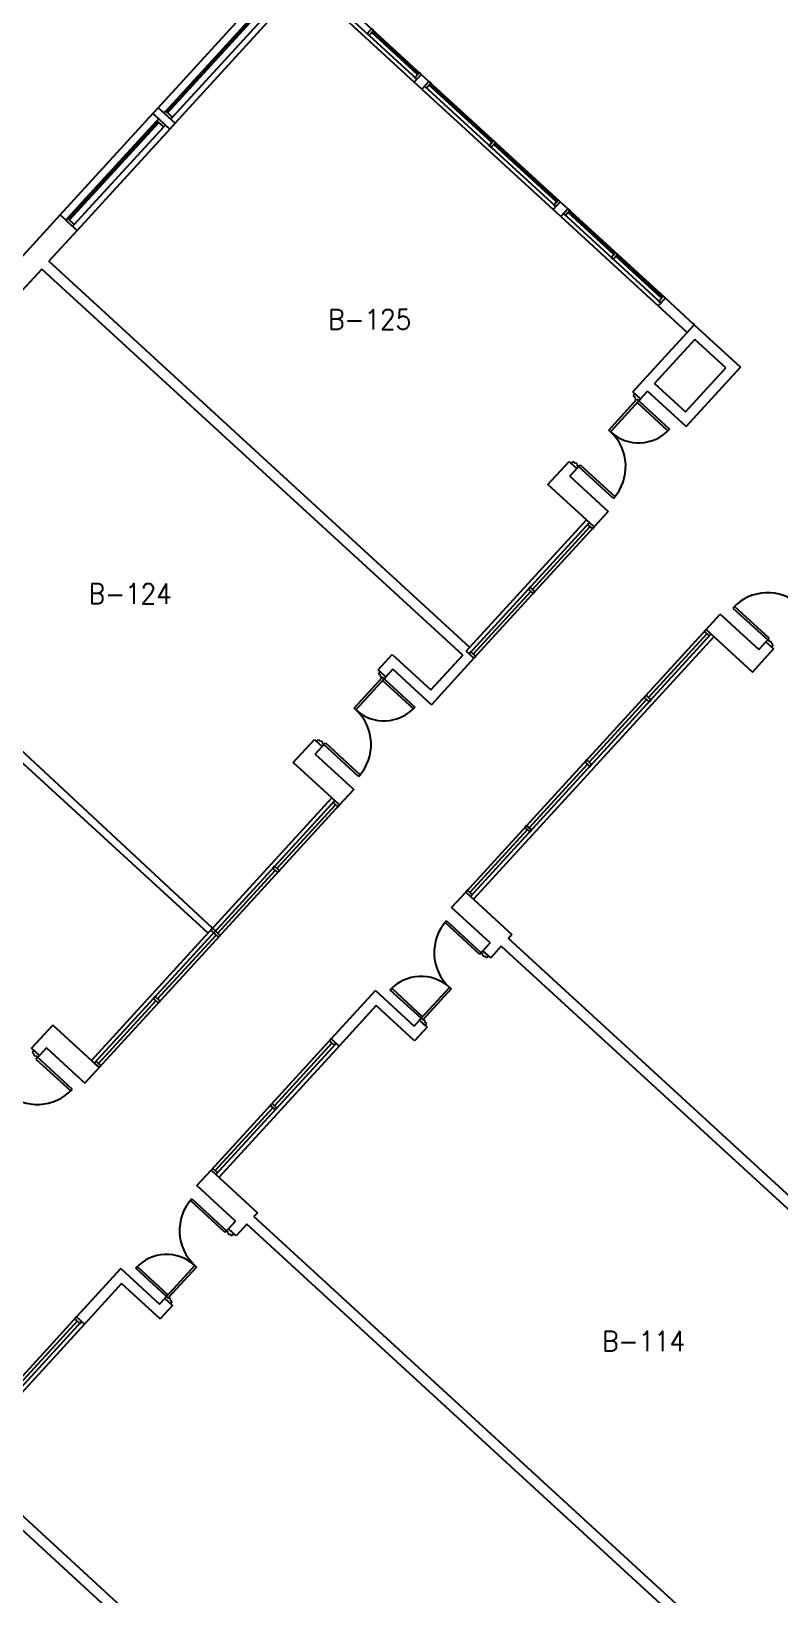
# Model space of a CAD drawing. Header units: inches. Extents: x -2 to 15026, y -1056 to 7065.
# Drawn here: x 3191 to 3763, y 2453 to 3647 of the extents above; entities that cross this region are included whole.
import ezdxf
from ezdxf.enums import TextEntityAlignment as Align

# ---------------------------------------------------------------- set-up
doc = ezdxf.new("R2010")
doc.units = ezdxf.units.IN
doc.header["$LTSCALE"] = 48
doc.header["$MEASUREMENT"] = 0
doc.layers.get('0').update_dxf_attribs({"linetype": 'CONTINUOUS'})
for name, color, linetype in [('A-DOOR', 5, 'CONTINUOUS'), ('A-GLAZ', 1, 'CONTINUOUS'), ('A-GLAZ-DETL', 5, 'CONTINUOUS'), ('A-WALL', 7, 'CONTINUOUS'), ('A-WALL-SILL', 3, 'CONTINUOUS'), ('SP-RMNO', 7, 'CONTINUOUS'), ('SP-ROOM', 7, 'CONTINUOUS')]:
    doc.layers.add(name, color=color, linetype=linetype)
doc.styles.add('ROMANS', font='ROMANS', dxfattribs={"width": 0.78})

# ---------------------------------------------------------------- blocks, each defined once
blk = doc.blocks.new('FMGRM1')
at = {"style": 'ROMANS', "width": 0.9}
for tag, p in [('DATA1', (0, -0.284)), ('DATA2', (0, -0.443)), ('DATA3', (0, -0.602)), ('DATA4', (0, -0.762)), ('DATA5', (0, -0.921))]:
    blk.add_attdef(tag, text='', height=0.117, dxfattribs=at).set_placement(p, align=Align.CENTER)
at = {"layer": 'SP-RMNO', "style": 'ROMANS', "width": 0.9}
blk.add_attdef('RMNUMB', text='', height=0.16, dxfattribs=at).set_placement((0, 0), align=Align.MIDDLE)

msp = doc.modelspace()

# ---------------------------------------------------------------- linework, layer by layer
at = {"layer": 'A-DOOR', "linetype": 'Continuous'}
for p, q in [((3652.4, 3369.8), (3651.1, 3368.3)), ((3651.1, 3368.3), (3652.5, 3367)), ((3656.7, 3365.9), (3652.4, 3369.8)), ((3632.4, 3342), (3654, 3365.6)), ((3655.3, 3364.4), (3633.7, 3340.8)), ((3652.5, 3367), (3652.1, 3366.5)), ((3652.1, 3366.5), (3653.5, 3365.3)), ((3653.5, 3365.3), (3653.9, 3365.7)), ((3653.9, 3365.7), (3655.3, 3364.4)), ((3654, 3365.6), (3655.3, 3364.4)), ((3654.1, 3363.1), (3655.3, 3364.4)), ((3677.7, 3341.5), (3654.1, 3363.1)), ((3655.3, 3364.4), (3656.7, 3365.9)), ((3655.3, 3364.4), (3678.9, 3342.8)), ((3633.7, 3340.8), (3632.4, 3342)), ((3678.9, 3342.8), (3677.7, 3341.5)), ((3603.8, 3316.7), (3605.1, 3318.2)), ((3608, 3312.8), (3603.8, 3316.7)), ((3605.1, 3318.2), (3606.6, 3316.9)), ((3606.6, 3316.9), (3607, 3317.3)), ((3607, 3317.3), (3608.4, 3316.1)), ((3608.4, 3316.1), (3607.9, 3315.6)), ((3607.9, 3315.6), (3609.4, 3314.3)), ((3609.4, 3314.3), (3608, 3312.8)), ((3609.4, 3314.3), (3610.5, 3315.6)), ((3635.9, 3290), (3609.4, 3314.3)), ((3610.5, 3315.6), (3637.1, 3291.3)), ((3637.1, 3291.3), (3635.9, 3290)), ((3728.5, 3207.5), (3727.3, 3206.2)), ((3727.3, 3206.2), (3753.9, 3181.9)), ((3755.1, 3183.2), (3728.5, 3207.5)), ((3753.9, 3181.9), (3752.5, 3180.4)), ((3752.5, 3180.4), (3756.8, 3176.5)), ((3753.9, 3181.9), (3755.1, 3183.2)), ((3755.3, 3180.6), (3753.9, 3181.9)), ((3755.7, 3181), (3755.3, 3180.6)), ((3757.1, 3179.8), (3755.7, 3181)), ((3756.7, 3179.3), (3757.1, 3179.8)), ((3758.1, 3178), (3756.7, 3179.3)), ((3756.8, 3176.5), (3758.1, 3178)), ((3437.8, 3129.7), (3459.4, 3153.3)), ((3457.8, 3157.4), (3456.5, 3156)), ((3456.5, 3156), (3457.9, 3154.7)), ((3457.9, 3154.7), (3457.5, 3154.2)), ((3457.5, 3154.2), (3458.9, 3152.9)), ((3462.1, 3153.6), (3457.8, 3157.4)), ((3458.9, 3152.9), (3459.3, 3153.4)), ((3459.3, 3153.4), (3460.7, 3152.1)), ((3459.4, 3153.3), (3460.7, 3152.1)), ((3460.7, 3152.1), (3462.1, 3153.6)), ((3460.7, 3152.1), (3439.1, 3128.5)), ((3459.6, 3150.8), (3460.7, 3152.1)), ((3483.1, 3129.2), (3459.6, 3150.8)), ((3460.7, 3152.1), (3484.3, 3130.5)), ((3439.1, 3128.5), (3437.8, 3129.7)), ((3484.3, 3130.5), (3483.1, 3129.2)), ((3409.2, 3104.4), (3410.6, 3105.8)), ((3410.6, 3105.8), (3412, 3104.5)), ((3412, 3104.5), (3412.4, 3105)), ((3412.4, 3105), (3413.8, 3103.7)), ((3413.4, 3100.5), (3409.2, 3104.4)), ((3413.8, 3103.7), (3413.4, 3103.3)), ((3413.4, 3103.3), (3414.8, 3102)), ((3414.8, 3102), (3413.4, 3100.5)), ((3414.8, 3102), (3416, 3103.2)), ((3441.3, 3077.6), (3414.8, 3102)), ((3416, 3103.2), (3442.5, 3078.9)), ((3442.5, 3078.9), (3441.3, 3077.6)), ((3507.3, 2966), (3508.4, 2967.3)), ((3533.8, 2941.7), (3507.3, 2966)), ((3508.4, 2967.3), (3535, 2943)), ((3535, 2943), (3533.8, 2941.7)), ((3535, 2943), (3536.3, 2944.5)), ((3536.4, 2941.7), (3535, 2943)), ((3536, 2941.2), (3536.4, 2941.7)), ((3537.4, 2940), (3536, 2941.2)), ((3536.3, 2944.5), (3540.6, 2940.6)), ((3537.8, 2940.4), (3537.4, 2940)), ((3539.2, 2939.1), (3537.8, 2940.4)), ((3540.6, 2940.6), (3539.2, 2939.1)), ((3465.4, 2914.5), (3466.6, 2915.8)), ((3489, 2892.9), (3465.4, 2914.5)), ((3466.6, 2915.8), (3490.2, 2894.1)), ((3489, 2892.9), (3510.7, 2916.5)), ((3511.9, 2915.3), (3490.3, 2891.7)), ((3510.7, 2916.5), (3511.9, 2915.3)), ((3489, 2892.9), (3487.7, 2891.4)), ((3487.7, 2891.4), (3491.9, 2887.5)), ((3490.2, 2894.1), (3489, 2892.9)), ((3490.3, 2891.7), (3489, 2892.9)), ((3490.5, 2891.5), (3489, 2892.9)), ((3490.9, 2892), (3490.5, 2891.5)), ((3492.3, 2890.7), (3490.9, 2892)), ((3491.8, 2890.3), (3492.3, 2890.7)), ((3493.3, 2889), (3491.8, 2890.3)), ((3491.9, 2887.5), (3493.3, 2889)), ((3193, 2868.4), (3191.7, 2867)), ((3191.7, 2867), (3193.1, 2865.7)), ((3197.3, 2864.5), (3193, 2868.4)), ((3193.1, 2865.7), (3192.7, 2865.2)), ((3192.7, 2865.2), (3194.1, 2863.9)), ((3194.1, 2863.9), (3194.5, 2864.4)), ((3194.5, 2864.4), (3195.9, 2863.1)), ((3195.9, 2863.1), (3194.7, 2861.8)), ((3194.7, 2861.8), (3221.3, 2837.5)), ((3195.9, 2863.1), (3197.3, 2864.5)), ((3222.4, 2838.8), (3195.9, 2863.1)), ((3221.3, 2837.5), (3222.4, 2838.8)), ((3312.7, 2753.7), (3313.9, 2755)), ((3339.2, 2729.4), (3312.7, 2753.7)), ((3313.9, 2755), (3340.4, 2730.7)), ((3340.4, 2730.7), (3339.2, 2729.4)), ((3340.4, 2730.7), (3341.8, 2732.1)), ((3341.8, 2729.4), (3340.4, 2730.7)), ((3341.4, 2728.9), (3341.8, 2729.4)), ((3342.8, 2727.6), (3341.4, 2728.9)), ((3341.8, 2732.1), (3346, 2728.2)), ((3343.2, 2728.1), (3342.8, 2727.6)), ((3344.6, 2726.8), (3343.2, 2728.1)), ((3346, 2728.2), (3344.6, 2726.8)), ((3270.9, 2702.1), (3272.1, 2703.4)), ((3294.5, 2680.5), (3270.9, 2702.1)), ((3272.1, 2703.4), (3295.6, 2681.8)), ((3294.5, 2680.5), (3316.1, 2704.1)), ((3317.4, 2702.9), (3295.8, 2679.3)), ((3316.1, 2704.1), (3317.4, 2702.9)), ((3294.5, 2680.5), (3293.1, 2679)), ((3293.1, 2679), (3297.4, 2675.2)), ((3295.6, 2681.8), (3294.5, 2680.5)), ((3295.8, 2679.3), (3294.5, 2680.5)), ((3295.9, 2679.2), (3294.5, 2680.5)), ((3296.3, 2679.7), (3295.9, 2679.2)), ((3297.7, 2678.4), (3296.3, 2679.7)), ((3297.3, 2677.9), (3297.7, 2678.4)), ((3298.7, 2676.6), (3297.3, 2677.9)), ((3297.4, 2675.2), (3298.7, 2676.6))]:
    msp.add_line(p, q, dxfattribs=at)
for centre, radius, start, end in [((3655.3, 3364.4), 32, 227.5, 317.5), ((3609.4, 3314.3), 36, 317.5, 47.5), ((3753.9, 3181.9), 36, 47.5, 137.5), ((3460.7, 3152.1), 32, 227.5, 317.5), ((3414.8, 3102), 36, 317.5, 47.5), ((3535, 2943), 36, 137.5, 227.5), ((3489, 2892.9), 32, 47.5, 137.5), ((3195.9, 2863.1), 36, 227.5, 317.5), ((3340.4, 2730.7), 36, 137.5, 227.5), ((3294.5, 2680.5), 32, 47.5, 137.5)]:
    msp.add_arc(centre, radius, start, end, dxfattribs=at)
msp.add_point((3697.4, 3423), dxfattribs=at)
at = {"layer": 'A-GLAZ', "linetype": 'Continuous'}
for p, q in [((3485.8, 3610.1), (3411.3, 3678.4)), ((3293.9, 3585.7), (3362.1, 3660.2)), ((3362.8, 3659.5), (3294.6, 3585.1)), ((3363.6, 3658.9), (3295.3, 3584.4)), ((3299, 3581), (3367.3, 3655.5)), ((3486.3, 3613.7), (3451.3, 3645.8)), ((3487, 3614.4), (3452, 3646.5)), ((3543.8, 3562.4), (3495.8, 3606.3)), ((3591.9, 3512.9), (3491.7, 3604.7)), ((3543.1, 3561.7), (3495.2, 3605.6)), ((3288.1, 3588.3), (3284, 3583.9)), ((3218.9, 3503.9), (3287.1, 3578.4)), ((3287.9, 3577.7), (3219.6, 3503.2)), ((3288.6, 3577), (3220.4, 3502.6)), ((3224, 3499.2), (3292.3, 3573.6)), ((3297, 3572), (3301.1, 3576.4)), ((3592.5, 3516.4), (3544.6, 3560.3)), ((3593.2, 3517.2), (3545.2, 3561.1)), ((3672.3, 3439.2), (3597.8, 3507.5)), ((3636.4, 3476.2), (3601.3, 3508.3)), ((3637, 3477), (3602, 3509)), ((3672.8, 3442.8), (3637.8, 3474.9)), ((3673.5, 3443.5), (3638.5, 3475.6)), ((3617.6, 3271.5), (3525.7, 3171.2)), ((3574.2, 3220.4), (3618.1, 3268.3)), ((3528.9, 3171), (3572.8, 3218.9)), ((3617.9, 3085.3), (3710.5, 3186.3)), ((3707.3, 3186.6), (3662.7, 3137.9)), ((3661.4, 3136.4), (3617.5, 3088.5)), ((3526.7, 2985.8), (3619.3, 3086.8)), ((3616.1, 3087), (3571.5, 3038.4)), ((3423, 3059.1), (3330.5, 2958.1)), ((3378.9, 3007.3), (3423.5, 3056)), ((3570.2, 3036.9), (3526.2, 2989)), ((3333.7, 2957.9), (3377.6, 3005.8)), ((3331.8, 2959.6), (3239.3, 2858.6)), ((3287.7, 2907.8), (3332.3, 2956.4)), ((3242.5, 2858.4), (3286.4, 2906.3)), ((3332.2, 2773.5), (3424, 2873.7)), ((3420.9, 2874), (3376.9, 2826)), ((3375.6, 2824.6), (3331.7, 2776.6)), ((3137.6, 2561.1), (3229.5, 2661.4)), ((3226.3, 2661.6), (3182.4, 2613.7))]:
    msp.add_line(p, q, dxfattribs=at)
at = {"layer": 'A-GLAZ-DETL', "linetype": 'Continuous'}
for p, q in [((3292.5, 3584.3), (3293.9, 3585.7)), ((3297.7, 3579.5), (3292.5, 3584.3)), ((3293.9, 3585.7), (3299, 3581)), ((3287.1, 3578.4), (3288.5, 3579.9)), ((3292.3, 3573.6), (3287.1, 3578.4)), ((3288.5, 3579.9), (3293.6, 3575.1)), ((3293.6, 3575.1), (3292.3, 3573.6)), ((3299, 3581), (3297.7, 3579.5)), ((3217.5, 3502.4), (3218.9, 3503.9)), ((3222.7, 3497.7), (3217.5, 3502.4)), ((3218.9, 3503.9), (3224, 3499.2)), ((3224, 3499.2), (3222.7, 3497.7)), ((3329.6, 2961.6), (3331.8, 2959.6)), ((3328.3, 2960.2), (3330.5, 2958.1))]:
    msp.add_line(p, q, dxfattribs=at)
for points in [[(3447.8, 3644.9), (3451.2, 3648.6), (3452.6, 3647.3), (3449.3, 3643.6)], [(3484.3, 3611.5), (3487.7, 3615.2), (3489.1, 3613.8), (3485.8, 3610.1)], [(3491.7, 3604.7), (3495, 3608.4), (3496.5, 3607.1), (3493.1, 3603.4)], [(3541.1, 3559.5), (3544.4, 3563.2), (3545.9, 3561.8), (3542.5, 3558.1)], [(3590.5, 3514.2), (3593.8, 3517.9), (3595.3, 3516.5), (3591.9, 3512.9)], [(3597.8, 3507.5), (3601.2, 3511.1), (3602.7, 3509.8), (3599.3, 3506.1)], [(3634.3, 3474), (3637.7, 3477.7), (3639.2, 3476.3), (3635.8, 3472.7)], [(3670.8, 3440.6), (3674.2, 3444.3), (3675.7, 3442.9), (3672.3, 3439.2)], [(3619.9, 3266.6), (3621.3, 3268.1), (3617.6, 3271.5), (3616.3, 3270)], [(3574.7, 3217.2), (3576, 3218.7), (3572.3, 3222.1), (3571, 3220.6)], [(3706.8, 3189.7), (3705.5, 3188.3), (3709.1, 3184.9), (3710.5, 3186.3)], [(3529.4, 3167.8), (3530.8, 3169.3), (3527.1, 3172.7), (3525.7, 3171.2)], [(3660.9, 3139.6), (3659.5, 3138.1), (3663.2, 3134.7), (3664.6, 3136.2)], [(3615.6, 3090.2), (3614.3, 3088.7), (3617.9, 3085.3), (3619.3, 3086.8)], [(3615.6, 3090.2), (3614.3, 3088.7), (3617.9, 3085.3), (3619.3, 3086.8)], [(3425.4, 3054.3), (3426.7, 3055.8), (3423, 3059.1), (3421.7, 3057.7)], [(3569.7, 3040.1), (3568.3, 3038.6), (3572, 3035.2), (3573.4, 3036.7)], [(3379.4, 3004.2), (3380.8, 3005.6), (3377.1, 3009), (3375.7, 3007.5)], [(3524.4, 2990.7), (3523.1, 2989.2), (3526.7, 2985.8), (3528.1, 2987.3)], [(3334.2, 2954.8), (3335.5, 2956.2), (3331.8, 2959.6), (3330.5, 2958.1)], [(3334.2, 2954.8), (3335.5, 2956.2), (3331.8, 2959.6), (3330.5, 2958.1)], [(3288.2, 2904.6), (3289.6, 2906.1), (3285.9, 2909.5), (3284.5, 2908)], [(3420.4, 2877.1), (3419, 2875.6), (3422.7, 2872.3), (3424, 2873.7)], [(3243, 2855.2), (3244.3, 2856.7), (3240.6, 2860.1), (3239.3, 2858.6)], [(3375.1, 2827.7), (3373.7, 2826.2), (3377.4, 2822.9), (3378.8, 2824.3)], [(3329.8, 2778.3), (3328.5, 2776.9), (3332.2, 2773.5), (3333.5, 2774.9)], [(3225.8, 2664.8), (3224.4, 2663.3), (3228.1, 2659.9), (3229.5, 2661.4)]]:
    msp.add_lwpolyline(points, close=True, dxfattribs=at)
at = {"layer": 'A-WALL', "linetype": 'Continuous'}
for p, q in [((3489.1, 3613.8), (3414.7, 3682.1)), ((3489.1, 3613.8), (3483.7, 3607.9)), ((3489.6, 3602.5), (3483.7, 3607.9)), ((3495, 3608.4), (3489.1, 3613.8)), ((3495, 3608.4), (3489.6, 3602.5)), ((3595.3, 3516.5), (3495, 3608.4)), ((3284, 3583.9), (3288.1, 3588.3)), ((3284, 3583.9), (3297, 3572)), ((3297, 3572), (3285.2, 3582.8)), ((3301.1, 3576.4), (3288.1, 3588.3)), ((3289.3, 3587.2), (3301.1, 3576.4)), ((3301.1, 3576.4), (3297, 3572)), ((3595.3, 3516.5), (3589.9, 3510.6)), ((3595.8, 3505.2), (3589.9, 3510.6)), ((3601.2, 3511.1), (3595.3, 3516.5)), ((3601.2, 3511.1), (3595.8, 3505.2)), ((3675.7, 3442.9), (3601.2, 3511.1)), ((3164.5, 3453.4), (3213.1, 3506.5)), ((3213.1, 3506.5), (3219, 3501.1)), ((3221.2, 3499.1), (3226.1, 3494.6)), ((3226.1, 3494.6), (3204.5, 3471)), ((3199.1, 3465.1), (3177.5, 3441.5)), ((3520.8, 3170.3), (3199.1, 3465.1)), ((3526.2, 3176.2), (3204.5, 3471)), ((3675.7, 3442.9), (3670.3, 3437)), ((3697.8, 3422.6), (3675.7, 3442.9)), ((3692.4, 3416.7), (3670.3, 3437)), ((3656.2, 3377.2), (3697.8, 3422.6)), ((3656.2, 3377.2), (3697.8, 3422.6)), ((3733.2, 3390.2), (3697.8, 3422.6)), ((3697.8, 3422.6), (3733.2, 3390.2)), ((3667.5, 3377.7), (3698.3, 3411.3)), ((3698.3, 3411.3), (3667.5, 3377.7)), ((3721.9, 3389.7), (3698.3, 3411.3)), ((3721.9, 3389.7), (3698.3, 3411.3)), ((3691.1, 3356.1), (3721.9, 3389.7)), ((3691.1, 3356.1), (3721.9, 3389.7)), ((3691.6, 3344.8), (3733.2, 3390.2)), ((3733.2, 3390.2), (3691.6, 3344.8)), ((3650.8, 3371.3), (3656.2, 3377.2)), ((3656.2, 3377.2), (3650.8, 3371.3)), ((3656.7, 3365.9), (3650.8, 3371.3)), ((3650.8, 3371.3), (3656.7, 3365.9)), ((3656.2, 3377.2), (3656.2, 3377.2)), ((3656.7, 3365.9), (3662.1, 3371.8)), ((3656.7, 3365.9), (3662.1, 3371.8)), ((3691.6, 3344.8), (3662.1, 3371.8)), ((3667.5, 3377.7), (3691.1, 3356.1)), ((3667.5, 3377.7), (3691.1, 3356.1)), ((3585.9, 3300.5), (3602.1, 3318.2)), ((3585.9, 3300.5), (3602.1, 3318.2)), ((3602.1, 3318.2), (3608, 3312.8)), ((3602.1, 3318.2), (3608, 3312.8)), ((3602.6, 3306.9), (3608, 3312.8)), ((3608, 3312.8), (3602.6, 3306.9)), ((3621.3, 3268.1), (3585.9, 3300.5)), ((3621.3, 3268.1), (3585.9, 3300.5)), ((3602.6, 3306.9), (3632.1, 3279.9)), ((3602.6, 3306.9), (3632.1, 3279.9)), ((3621.3, 3268.1), (3632.1, 3279.9)), ((3632.1, 3279.9), (3621.3, 3268.1)), ((3529.4, 3167.8), (3621.3, 3268.1)), ((3326.2, 2957.9), (3004.5, 3252.8)), ((3329.6, 2961.6), (3009.9, 3258.7)), ((3706.8, 3189.7), (3717.6, 3201.5)), ((3706.8, 3189.7), (3717.6, 3201.5)), ((3747.1, 3174.5), (3717.6, 3201.5)), ((3747.1, 3174.5), (3717.6, 3201.5)), ((3717.6, 3201.5), (3747.1, 3174.5)), ((3706.8, 3189.7), (3614.3, 3088.7)), ((3706.8, 3189.7), (3742.2, 3157.3)), ((3742.2, 3157.3), (3706.8, 3189.7)), ((3747.1, 3174.5), (3752.5, 3180.4)), ((3747.1, 3174.5), (3752.5, 3180.4)), ((3758.4, 3175), (3752.5, 3180.4)), ((3752.5, 3180.4), (3758.4, 3175)), ((3456.2, 3159), (3467, 3170.8)), ((3456.2, 3159), (3467, 3170.8)), ((3467, 3170.8), (3496.5, 3143.7)), ((3467, 3170.8), (3496.5, 3143.7)), ((3520.8, 3170.3), (3496.5, 3143.7)), ((3496.5, 3143.7), (3520.8, 3170.3)), ((3529.4, 3167.8), (3497, 3132.4)), ((3529.4, 3167.8), (3497, 3132.4)), ((3529.4, 3167.8), (3523.5, 3173.2)), ((3523.5, 3173.2), (3529.4, 3167.8)), ((3742.2, 3157.3), (3758.4, 3175)), ((3758.4, 3175), (3742.2, 3157.3)), ((3456.2, 3159), (3462.1, 3153.6)), ((3462.1, 3153.6), (3456.2, 3159)), ((3462.1, 3153.6), (3467.5, 3159.5)), ((3467.5, 3159.5), (3462.1, 3153.6)), ((3467.5, 3159.5), (3497, 3132.4)), ((3497, 3132.4), (3467.5, 3159.5)), ((3391.3, 3088.2), (3407.5, 3105.9)), ((3391.3, 3088.2), (3407.5, 3105.9)), ((3407.5, 3105.9), (3413.4, 3100.5)), ((3407.5, 3105.9), (3413.4, 3100.5)), ((3408, 3094.6), (3413.4, 3100.5)), ((3413.4, 3100.5), (3408, 3094.6)), ((3408, 3094.6), (3437.5, 3067.6)), ((3408, 3094.6), (3437.5, 3067.6)), ((3426.7, 3055.8), (3391.3, 3088.2)), ((3426.7, 3055.8), (3391.3, 3088.2)), ((3615.6, 3090.2), (3523.1, 2989.2)), ((3426.7, 3055.8), (3437.5, 3067.6)), ((3437.5, 3067.6), (3426.7, 3055.8)), ((3334.2, 2954.8), (3426.7, 3055.8)), ((3523.1, 2989.2), (3512.2, 2977.4)), ((3512.2, 2977.4), (3523.1, 2989.2)), ((3523.1, 2989.2), (3558.4, 2956.8)), ((3523.1, 2989.2), (3558.4, 2956.8)), ((3541.7, 2950.4), (3512.2, 2977.4)), ((3541.7, 2950.4), (3512.2, 2977.4)), ((3243, 2855.2), (3335.5, 2956.2)), ((3541.7, 2950.4), (3536.3, 2944.5)), ((3536.3, 2944.5), (3541.7, 2950.4)), ((3558.4, 2956.8), (3555.7, 2953.8)), ((3558.4, 2956.8), (3555.7, 2953.8)), ((3989.5, 2556.3), (3555.7, 2953.8)), ((3542.2, 2939.1), (3536.3, 2944.5)), ((3542.2, 2939.1), (3536.3, 2944.5)), ((3550.3, 2947.9), (3542.2, 2939.1)), ((3550.3, 2947.9), (3542.2, 2939.1)), ((3550.3, 2947.9), (3984.1, 2550.4)), ((3420.4, 2877.1), (3454.1, 2914)), ((3420.4, 2877.1), (3454.1, 2914)), ((3483.6, 2887), (3454.1, 2914)), ((3454.1, 2914), (3483.6, 2887)), ((3426.3, 2871.7), (3454.6, 2902.7)), ((3454.6, 2902.7), (3426.3, 2871.7)), ((3484.1, 2875.7), (3454.6, 2902.7)), ((3484.1, 2875.7), (3454.6, 2902.7)), ((3487.7, 2891.4), (3483.6, 2887)), ((3483.6, 2887), (3487.7, 2891.4)), ((3493.6, 2886), (3487.7, 2891.4)), ((3487.7, 2891.4), (3493.6, 2886)), ((3207.6, 2887.6), (3191.4, 2870)), ((3191.4, 2870), (3207.6, 2887.6)), ((3243, 2855.2), (3207.6, 2887.6)), ((3207.6, 2887.6), (3243, 2855.2)), ((3493.6, 2886), (3484.1, 2875.7)), ((3493.6, 2886), (3484.1, 2875.7)), ((3191.4, 2870), (3197.3, 2864.5)), ((3197.3, 2864.5), (3191.4, 2870)), ((3202.7, 2870.4), (3197.3, 2864.5)), ((3202.7, 2870.4), (3197.3, 2864.5)), ((3202.7, 2870.4), (3232.1, 2843.4)), ((3232.1, 2843.4), (3202.7, 2870.4)), ((3420.4, 2877.1), (3328.5, 2776.9)), ((3420.4, 2877.1), (3426.3, 2871.7)), ((3426.3, 2871.7), (3420.4, 2877.1)), ((3243, 2855.2), (3232.1, 2843.4)), ((3243, 2855.2), (3232.1, 2843.4)), ((3317.7, 2765.1), (3328.5, 2776.9)), ((3317.7, 2765.1), (3328.5, 2776.9)), ((3328.5, 2776.9), (3363.9, 2744.4)), ((3328.5, 2776.9), (3363.9, 2744.4)), ((3347.2, 2738), (3317.7, 2765.1)), ((3347.2, 2738), (3317.7, 2765.1)), ((3347.2, 2738), (3341.8, 2732.1)), ((3341.8, 2732.1), (3347.2, 2738)), ((3355.8, 2735.6), (3347.7, 2726.7)), ((3355.8, 2735.6), (3347.7, 2726.7)), ((3789.6, 2338.1), (3355.8, 2735.6)), ((3363.9, 2744.4), (3361.2, 2741.5)), ((3363.9, 2744.4), (3361.2, 2741.5)), ((3795, 2344), (3361.2, 2741.5)), ((3347.7, 2726.7), (3341.8, 2732.1)), ((3347.7, 2726.7), (3341.8, 2732.1)), ((3259.6, 2701.7), (3225.8, 2664.8)), ((3225.8, 2664.8), (3259.6, 2701.7)), ((3259.6, 2701.7), (3289.1, 2674.6)), ((3259.6, 2701.7), (3289.1, 2674.6)), ((3260.1, 2690.3), (3231.7, 2659.4)), ((3260.1, 2690.3), (3231.7, 2659.4)), ((3260.1, 2690.3), (3289.6, 2663.3)), ((3289.6, 2663.3), (3260.1, 2690.3)), ((3293.1, 2679), (3289.1, 2674.6)), ((3289.1, 2674.6), (3293.1, 2679)), ((3293.1, 2679), (3299, 2673.6)), ((3293.1, 2679), (3299, 2673.6)), ((3225.8, 2664.8), (3133.9, 2564.5)), ((3225.8, 2664.8), (3231.7, 2659.4)), ((3231.7, 2659.4), (3225.8, 2664.8)), ((3299, 2673.6), (3289.6, 2663.3)), ((3299, 2673.6), (3289.6, 2663.3)), ((3349.9, 2350.3), (3161.2, 2523.2)), ((3355.3, 2356.2), (3166.6, 2529.1))]:
    msp.add_line(p, q, dxfattribs=at)
at = {"layer": 'A-WALL-SILL', "linetype": 'Continuous'}
for p, q in [((3489.1, 3613.8), (3414.7, 3682.1)), ((3288.1, 3588.3), (3359, 3665.7)), ((3409.3, 3676.2), (3483.7, 3607.9)), ((3301.1, 3576.4), (3372, 3653.8)), ((3595.3, 3516.5), (3495, 3608.4)), ((3489.6, 3602.5), (3589.9, 3510.6)), ((3213.1, 3506.5), (3284, 3583.9)), ((3297, 3572), (3226.1, 3494.6)), ((3675.7, 3442.9), (3601.2, 3511.1)), ((3595.8, 3505.2), (3670.3, 3437)), ((3523.5, 3173.2), (3615.4, 3273.5)), ((3529.4, 3167.8), (3621.3, 3268.1)), ((3706.8, 3189.7), (3614.3, 3088.7)), ((3712.7, 3184.3), (3620.2, 3083.3)), ((3615.6, 3090.2), (3523.1, 2989.2)), ((3621.5, 3084.8), (3529, 2983.8)), ((3328.3, 2960.2), (3420.8, 3061.2)), ((3334.2, 2954.8), (3426.7, 3055.8)), ((3237.1, 2860.6), (3329.6, 2961.6)), ((3243, 2855.2), (3335.5, 2956.2)), ((3420.4, 2877.1), (3328.5, 2776.9)), ((3426.3, 2871.7), (3334.4, 2771.4)), ((3225.8, 2664.8), (3133.9, 2564.5)), ((3231.7, 2659.4), (3139.8, 2559.1))]:
    msp.add_line(p, q, dxfattribs=at)

# ---------------------------------------------------------------- block references
at = {"layer": 'SP-ROOM', "linetype": 'Continuous'}
ref = msp.add_blockref('FMGRM1', (3449.7, 3426.6), dxfattribs=dict(at, xscale=96, yscale=96, zscale=96))
ref.add_attrib('RMNUMB', 'B-125', dxfattribs={"layer": 'SP-RMNO', "height": 15.36, "style": 'ROMANS', "width": 0.9}).set_placement((3449.7, 3426.6), align=Align.MIDDLE)
ref = msp.add_blockref('FMGRM1', (3266.7, 3217.2), dxfattribs=dict(at, xscale=96, yscale=96, zscale=96))
ref.add_attrib('RMNUMB', 'B-124', dxfattribs={"layer": 'SP-RMNO', "height": 15.36, "style": 'ROMANS', "width": 0.9}).set_placement((3266.7, 3217.2), align=Align.MIDDLE)
ref = msp.add_blockref('FMGRM1', (3659.1, 2646.3), dxfattribs=dict(at, xscale=96, yscale=96, zscale=96))
ref.add_attrib('RMNUMB', 'B-114', dxfattribs={"layer": 'SP-RMNO', "height": 15.36, "style": 'ROMANS', "width": 0.9}).set_placement((3659.1, 2646.3), align=Align.MIDDLE)

doc.saveas('drawing.dxf')
